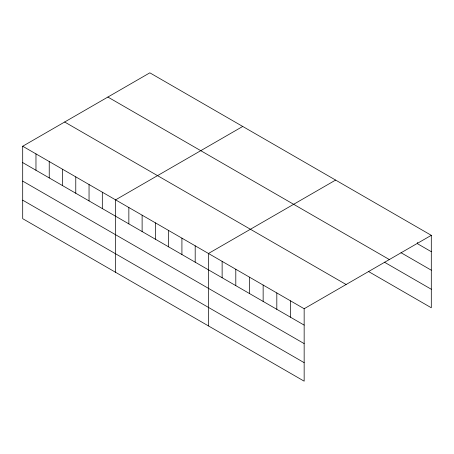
<?xml version="1.0" encoding="UTF-8"?>
<svg xmlns="http://www.w3.org/2000/svg" width="454" height="454" viewBox="0 0 454 454"><rect width="100%" height="100%" fill="white"/><g stroke="black" fill="none" stroke-linecap="round" stroke-linejoin="round"><path stroke-width="0.68" d="M22.7 146.233L304.157 308.731L304.157 381.173L22.7 218.675L22.7 146.233L149.843 72.827L431.3 235.325L431.3 307.767L368.296 271.39M242.725 126.45L115.583 199.856L115.583 272.298M335.602 180.079L208.46 253.485L208.46 325.921M304.157 308.731L431.3 235.325M431.3 251.698L417.629 243.804L417.629 242.442M400.984 252.696L431.3 270.198M107.887 97.054L389.345 259.552M384.345 262.151L431.3 289.26M64.655 122.013L346.113 284.51M22.7 162.6L304.157 325.104M22.7 181.106L304.157 343.604M22.7 200.169L304.157 362.667M290.486 300.837L290.486 317.21M276.815 292.944L276.815 309.316M263.144 285.055L263.144 301.422M249.473 277.161L249.473 293.528M235.802 269.267L235.802 285.64M222.131 261.373L222.131 277.746M195.192 245.824L195.192 262.191M181.923 238.163L181.923 254.529M168.655 230.501L168.655 246.868M155.387 222.84L155.387 239.207M142.119 215.179L142.119 231.546M128.851 207.518L128.851 223.89M102.315 192.195L102.315 208.568M89.046 184.534L89.046 200.906M75.773 176.878L75.773 193.245M62.504 169.217L62.504 185.584M49.236 161.556L49.236 177.923M35.968 153.895L35.968 170.261"/></g></svg>
